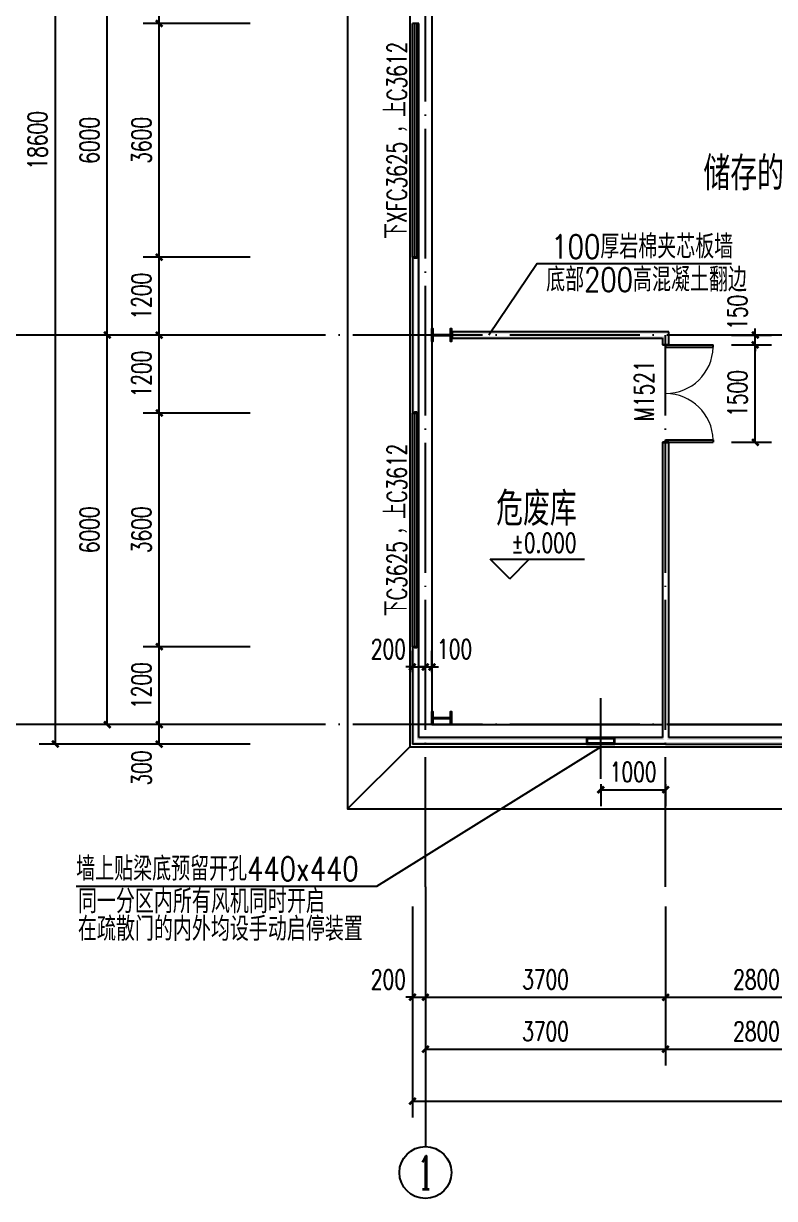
# Model space of a CAD drawing. Extents: x 4682119 to 9193858, y -786075 to -318274.
# Drawn here: x 9122712 to 9134280, y -764609 to -746509 of the extents above; entities that cross this region are included whole.
import ezdxf
from ezdxf.enums import TextEntityAlignment as Align

# ---------------------------------------------------------------- set-up
doc = ezdxf.new("R2010")
doc.units = 0
doc.header["$LTSCALE"] = 1000
doc.header["$MEASUREMENT"] = 0
doc.linetypes.add('DOTE', pattern=[2.42, 2, -0.2, 0.02, -0.2])
doc.layers.get('0').update_dxf_attribs({"linetype": 'CONTINUOUS'})
doc.layers.get('Defpoints').update_dxf_attribs({"linetype": 'CONTINUOUS'})
doc.layers.add('_0', color=7, linetype='CONTINUOUS', lineweight=25)
for name, color, linetype in [('AXIS', 3, 'CONTINUOUS'), ('AXIS_TEXT', 7, 'CONTINUOUS'), ('DIM_ELEV', 3, 'CONTINUOUS'), ('DOTE', 252, 'CONTINUOUS'), ('Prof', 2, 'CONTINUOUS'), ('PUB_DIM', 3, 'CONTINUOUS'), ('PUB_TEXT', 7, 'CONTINUOUS'), ('PUB_WALL', 9, 'CONTINUOUS'), ('STAIR', 5, 'CONTINUOUS'), ('WALL-MOVE', 6, 'CONTINUOUS'), ('WINDOW', 4, 'CONTINUOUS'), ('WINDOW_TEXT', 7, 'CONTINUOUS')]:
    doc.layers.add(name, color=color, linetype=linetype)
doc.styles.add('_HZTXT', font='txt.shx', dxfattribs={"width": 0.8, "bigfont": 'HZTXT.shx'})
doc.styles.add('_TCH_AXIS', font='COMPLEX', dxfattribs={"bigfont": 'GBCBIG'})
doc.styles.add('_TCH_DIM', font='SIMPLEX', dxfattribs={"bigfont": 'GBCBIG'})
doc.styles.add('_TCH_DIM_T3', font='SIMPLEX', dxfattribs={"width": 0.705882, "bigfont": 'GBCBIG'})
doc.styles.add('_TCH_WINDOW', font='SIMPLEX', dxfattribs={"height": 3.5, "bigfont": 'GBCBIG'})
doc.styles.add('COMPLEX', font='COMPLEX')
doc.dimstyles.new('_TCH_ARCH&&100', dxfattribs={"dimtxt": 297.5, "dimasz": 100, "dimexe": 250, "dimexo": 300, "dimgap": 126.25, "dimtad": 1, "dimdec": 0, "dimzin": 0, "dimdsep": 46, "dimtxsty": '_TCH_DIM_T3', "dimblk": 'ARCHTICK', "dimcen": 0.09, "dimclrt": 7, "dimazin": 2, "dimtfac": 1, "dimtdec": 0, "dimtix": 1, "dimtmove": 2, "dimatfit": 3, "dimfxl": 0, "dimtolj": 1, "dimtzin": 0, "dimarcsym": 0})

# ---------------------------------------------------------------- blocks, each defined once
blk = doc.blocks.new('_AXISO')
blk.add_circle((0, 0), 0.5)
at = {"layer": 'AXIS_TEXT', "style": 'COMPLEX', "width": 1.041667}
blk.add_attdef('A', text='', height=0.56, dxfattribs=at).set_placement((-0.25, -0.28), (0.25, -0.28), align=Align.FIT)
blk = doc.blocks.new('_ArchTick')
at = {"color": 0, "linetype": 'ByBlock', "const_width": 0.4}
blk.add_lwpolyline([(-0.5, -0.5), (0.5, 0.5)], dxfattribs=at)
blk = doc.blocks.new('*D276')
at = {"layer": 'Defpoints', "color": 0}
for p in [(9131603, -757926), (9132603, -757926), (9132603, -758313)]:
    blk.add_point(p, dxfattribs=at)
at = {"layer": 'PUB_DIM', "color": 0, "lineweight": -2}
for p, q in [((9131603, -758226), (9131603, -758563)), ((9131603, -758313), (9132603, -758313)), ((9132603, -758226), (9132603, -758563))]:
    blk.add_line(p, q, dxfattribs=at)
at = {"layer": 'PUB_DIM', "color": 0, "lineweight": -2, "xscale": 100, "yscale": 100, "zscale": 100, "rotation": 180}
blk.add_blockref('_ArchTick', (9131603, -758313), dxfattribs=at)
at = {"layer": 'PUB_DIM', "color": 0, "lineweight": -2, "xscale": 100, "yscale": 100, "zscale": 100}
blk.add_blockref('_ArchTick', (9132603, -758313), dxfattribs=at)
at = {"layer": 'PUB_DIM', "color": 7, "insert": (9132103, -758038), "char_height": 297.5, "attachment_point": 5, "style": '_TCH_DIM_T3'}
blk.add_mtext('\\A1;1000', dxfattribs=at)
blk = doc.blocks.new('*D253')
at = {"layer": 'Defpoints', "color": 0}
for p in [(9133316, -751459), (9133984, -751459), (9133316, -752959)]:
    blk.add_point(p, dxfattribs=at)
at = {"layer": 'PUB_DIM', "color": 0, "lineweight": -2}
for p, q in [((9133616, -751459), (9134234, -751459)), ((9133984, -752959), (9133984, -751459)), ((9133616, -752959), (9134234, -752959))]:
    blk.add_line(p, q, dxfattribs=at)
at = {"layer": 'PUB_DIM', "color": 0, "lineweight": -2, "xscale": 100, "yscale": 100, "zscale": 100}
for p, rotation in [((9133984, -751459), 90), ((9133984, -752959), 270)]:
    blk.add_blockref('_ArchTick', p, dxfattribs=dict(at, rotation=rotation))
at = {"layer": 'PUB_DIM', "color": 7, "insert": (9133709, -752209), "char_height": 297.5, "attachment_point": 5, "rotation": 90, "style": '_TCH_DIM_T3'}
blk.add_mtext('\\A1;1500', dxfattribs=at)
blk = doc.blocks.new('*D254')
at = {"layer": 'Defpoints', "color": 0}
for p in [(9133316, -751309), (9133984, -751309), (9133316, -751459)]:
    blk.add_point(p, dxfattribs=at)
at = {"layer": 'PUB_DIM', "color": 0, "lineweight": -2}
for p, q in [((9133616, -751309), (9134234, -751309)), ((9133984, -751309), (9133984, -751209)), ((9133984, -751459), (9133984, -751309)), ((9133616, -751459), (9134234, -751459)), ((9133984, -751459), (9133984, -751559))]:
    blk.add_line(p, q, dxfattribs=at)
at = {"layer": 'PUB_DIM', "color": 0, "lineweight": -2, "xscale": 100, "yscale": 100, "zscale": 100}
for p, rotation in [((9133984, -751309), 270), ((9133984, -751459), 90)]:
    blk.add_blockref('_ArchTick', p, dxfattribs=dict(at, rotation=rotation))
at = {"layer": 'PUB_DIM', "color": 7, "insert": (9133709, -750959), "char_height": 297.5, "attachment_point": 5, "rotation": 90, "style": '_TCH_DIM_T3'}
blk.add_mtext('\\A1;150', dxfattribs=at)
blk = doc.blocks.new('*D257')
at = {"layer": 'Defpoints', "color": 0}
for p in [(9124803, -757309), (9126503, -757309), (9126503, -757609)]:
    blk.add_point(p, dxfattribs=at)
at = {"layer": 'PUB_DIM', "color": 0, "lineweight": -2}
for p, q in [((9126203, -757309), (9124553, -757309)), ((9124803, -757609), (9124803, -757309)), ((9126203, -757609), (9124553, -757609))]:
    blk.add_line(p, q, dxfattribs=at)
at = {"layer": 'PUB_DIM', "color": 0, "lineweight": -2, "xscale": 100, "yscale": 100, "zscale": 100}
for p, rotation in [((9124803, -757309), 90), ((9124803, -757609), 270)]:
    blk.add_blockref('_ArchTick', p, dxfattribs=dict(at, rotation=rotation))
at = {"layer": 'PUB_DIM', "color": 7, "insert": (9124528, -757979), "char_height": 297.5, "attachment_point": 5, "rotation": 90, "style": '_TCH_DIM_T3'}
blk.add_mtext('\\A1;300', dxfattribs=at)
blk = doc.blocks.new('*D258')
at = {"layer": 'Defpoints', "color": 0}
for p in [(9124803, -756109), (9126503, -756109), (9126503, -757309)]:
    blk.add_point(p, dxfattribs=at)
at = {"layer": 'PUB_DIM', "color": 0, "lineweight": -2}
for p, q in [((9126203, -756109), (9124553, -756109)), ((9124803, -757309), (9124803, -756109)), ((9126203, -757309), (9124553, -757309))]:
    blk.add_line(p, q, dxfattribs=at)
at = {"layer": 'PUB_DIM', "color": 0, "lineweight": -2, "xscale": 100, "yscale": 100, "zscale": 100}
for p, rotation in [((9124803, -756109), 90), ((9124803, -757309), 270)]:
    blk.add_blockref('_ArchTick', p, dxfattribs=dict(at, rotation=rotation))
at = {"layer": 'PUB_DIM', "color": 7, "insert": (9124528, -756709), "char_height": 297.5, "attachment_point": 5, "rotation": 90, "style": '_TCH_DIM_T3'}
blk.add_mtext('\\A1;1200', dxfattribs=at)
blk = doc.blocks.new('*D259')
at = {"layer": 'Defpoints', "color": 0}
for p in [(9124803, -752509), (9126503, -752509), (9126503, -756109)]:
    blk.add_point(p, dxfattribs=at)
at = {"layer": 'PUB_DIM', "color": 0, "lineweight": -2}
for p, q in [((9126203, -752509), (9124553, -752509)), ((9124803, -756109), (9124803, -752509)), ((9126203, -756109), (9124553, -756109))]:
    blk.add_line(p, q, dxfattribs=at)
at = {"layer": 'PUB_DIM', "color": 0, "lineweight": -2, "xscale": 100, "yscale": 100, "zscale": 100}
for p, rotation in [((9124803, -752509), 90), ((9124803, -756109), 270)]:
    blk.add_blockref('_ArchTick', p, dxfattribs=dict(at, rotation=rotation))
at = {"layer": 'PUB_DIM', "color": 7, "insert": (9124528, -754309), "char_height": 297.5, "attachment_point": 5, "rotation": 90, "style": '_TCH_DIM_T3'}
blk.add_mtext('\\A1;3600', dxfattribs=at)
blk = doc.blocks.new('*D260')
at = {"layer": 'Defpoints', "color": 0}
for p in [(9124803, -751309), (9126503, -751309), (9126503, -752509)]:
    blk.add_point(p, dxfattribs=at)
at = {"layer": 'PUB_DIM', "color": 0, "lineweight": -2}
for p, q in [((9126203, -751309), (9124553, -751309)), ((9124803, -752509), (9124803, -751309)), ((9126203, -752509), (9124553, -752509))]:
    blk.add_line(p, q, dxfattribs=at)
at = {"layer": 'PUB_DIM', "color": 0, "lineweight": -2, "xscale": 100, "yscale": 100, "zscale": 100}
for p, rotation in [((9124803, -751309), 90), ((9124803, -752509), 270)]:
    blk.add_blockref('_ArchTick', p, dxfattribs=dict(at, rotation=rotation))
at = {"layer": 'PUB_DIM', "color": 7, "insert": (9124528, -751909), "char_height": 297.5, "attachment_point": 5, "rotation": 90, "style": '_TCH_DIM_T3'}
blk.add_mtext('\\A1;1200', dxfattribs=at)
blk = doc.blocks.new('*D261')
at = {"layer": 'Defpoints', "color": 0}
for p in [(9124803, -750109), (9126503, -750109), (9126503, -751309)]:
    blk.add_point(p, dxfattribs=at)
at = {"layer": 'PUB_DIM', "color": 0, "lineweight": -2}
for p, q in [((9126203, -750109), (9124553, -750109)), ((9124803, -751309), (9124803, -750109)), ((9126203, -751309), (9124553, -751309))]:
    blk.add_line(p, q, dxfattribs=at)
at = {"layer": 'PUB_DIM', "color": 0, "lineweight": -2, "xscale": 100, "yscale": 100, "zscale": 100}
for p, rotation in [((9124803, -750109), 90), ((9124803, -751309), 270)]:
    blk.add_blockref('_ArchTick', p, dxfattribs=dict(at, rotation=rotation))
at = {"layer": 'PUB_DIM', "color": 7, "insert": (9124528, -750709), "char_height": 297.5, "attachment_point": 5, "rotation": 90, "style": '_TCH_DIM_T3'}
blk.add_mtext('\\A1;1200', dxfattribs=at)
blk = doc.blocks.new('*D262')
at = {"layer": 'Defpoints', "color": 0}
for p in [(9124803, -746509), (9126503, -746509), (9126503, -750109)]:
    blk.add_point(p, dxfattribs=at)
at = {"layer": 'PUB_DIM', "color": 0, "lineweight": -2}
for p, q in [((9126203, -746509), (9124553, -746509)), ((9124803, -750109), (9124803, -746509)), ((9126203, -750109), (9124553, -750109))]:
    blk.add_line(p, q, dxfattribs=at)
at = {"layer": 'PUB_DIM', "color": 0, "lineweight": -2, "xscale": 100, "yscale": 100, "zscale": 100}
for p, rotation in [((9124803, -746509), 90), ((9124803, -750109), 270)]:
    blk.add_blockref('_ArchTick', p, dxfattribs=dict(at, rotation=rotation))
at = {"layer": 'PUB_DIM', "color": 7, "insert": (9124528, -748309), "char_height": 297.5, "attachment_point": 5, "rotation": 90, "style": '_TCH_DIM_T3'}
blk.add_mtext('\\A1;3600', dxfattribs=at)
blk = doc.blocks.new('*D263')
at = {"layer": 'Defpoints', "color": 0}
for p in [(9124803, -745309), (9126503, -745309), (9126503, -746509)]:
    blk.add_point(p, dxfattribs=at)
at = {"layer": 'PUB_DIM', "color": 0, "lineweight": -2}
for p, q in [((9126203, -745309), (9124553, -745309)), ((9124803, -746509), (9124803, -745309)), ((9126203, -746509), (9124553, -746509))]:
    blk.add_line(p, q, dxfattribs=at)
at = {"layer": 'PUB_DIM', "color": 0, "lineweight": -2, "xscale": 100, "yscale": 100, "zscale": 100}
for p, rotation in [((9124803, -745309), 90), ((9124803, -746509), 270)]:
    blk.add_blockref('_ArchTick', p, dxfattribs=dict(at, rotation=rotation))
at = {"layer": 'PUB_DIM', "color": 7, "insert": (9124528, -745909), "char_height": 297.5, "attachment_point": 5, "rotation": 90, "style": '_TCH_DIM_T3'}
blk.add_mtext('\\A1;1200', dxfattribs=at)
blk = doc.blocks.new('*D272')
at = {"layer": 'Defpoints', "color": 0}
for p in [(9132603, -759809), (9135403, -759809), (9135403, -761509)]:
    blk.add_point(p, dxfattribs=at)
at = {"layer": 'PUB_DIM', "color": 0, "lineweight": -2}
for p, q in [((9132603, -760109), (9132603, -761759)), ((9135403, -760109), (9135403, -761759)), ((9132603, -761509), (9135403, -761509))]:
    blk.add_line(p, q, dxfattribs=at)
at = {"layer": 'PUB_DIM', "color": 0, "lineweight": -2, "xscale": 100, "yscale": 100, "zscale": 100, "rotation": 180}
blk.add_blockref('_ArchTick', (9132603, -761509), dxfattribs=at)
at = {"layer": 'PUB_DIM', "color": 0, "lineweight": -2, "xscale": 100, "yscale": 100, "zscale": 100}
blk.add_blockref('_ArchTick', (9135403, -761509), dxfattribs=at)
at = {"layer": 'PUB_DIM', "color": 7, "insert": (9134003, -761234), "char_height": 297.5, "attachment_point": 5, "style": '_TCH_DIM_T3'}
blk.add_mtext('\\A1;2800', dxfattribs=at)
blk = doc.blocks.new('*D273')
at = {"layer": 'Defpoints', "color": 0}
for p in [(9128903, -759809), (9132603, -759809), (9132603, -761509)]:
    blk.add_point(p, dxfattribs=at)
at = {"layer": 'PUB_DIM', "color": 0, "lineweight": -2}
for p, q in [((9128903, -760109), (9128903, -761759)), ((9132603, -760109), (9132603, -761759)), ((9128903, -761509), (9132603, -761509))]:
    blk.add_line(p, q, dxfattribs=at)
at = {"layer": 'PUB_DIM', "color": 0, "lineweight": -2, "xscale": 100, "yscale": 100, "zscale": 100, "rotation": 180}
blk.add_blockref('_ArchTick', (9128903, -761509), dxfattribs=at)
at = {"layer": 'PUB_DIM', "color": 0, "lineweight": -2, "xscale": 100, "yscale": 100, "zscale": 100}
blk.add_blockref('_ArchTick', (9132603, -761509), dxfattribs=at)
at = {"layer": 'PUB_DIM', "color": 7, "insert": (9130753, -761234), "char_height": 297.5, "attachment_point": 5, "style": '_TCH_DIM_T3'}
blk.add_mtext('\\A1;3700', dxfattribs=at)
blk = doc.blocks.new('*D274')
at = {"layer": 'Defpoints', "color": 0}
for p in [(9128703, -759809), (9128903, -759809), (9128903, -761509)]:
    blk.add_point(p, dxfattribs=at)
at = {"layer": 'PUB_DIM', "color": 0, "lineweight": -2}
for p, q in [((9128703, -760109), (9128703, -761759)), ((9128903, -760109), (9128903, -761759)), ((9128703, -761509), (9128603, -761509)), ((9128703, -761509), (9128903, -761509)), ((9128903, -761509), (9129003, -761509))]:
    blk.add_line(p, q, dxfattribs=at)
at = {"layer": 'PUB_DIM', "color": 0, "lineweight": -2, "xscale": 100, "yscale": 100, "zscale": 100}
blk.add_blockref('_ArchTick', (9128703, -761509), dxfattribs=at)
at = {"layer": 'PUB_DIM', "color": 0, "lineweight": -2, "xscale": 100, "yscale": 100, "zscale": 100, "rotation": 180}
blk.add_blockref('_ArchTick', (9128903, -761509), dxfattribs=at)
at = {"layer": 'PUB_DIM', "color": 7, "insert": (9128333, -761234), "char_height": 297.5, "attachment_point": 5, "style": '_TCH_DIM_T3'}
blk.add_mtext('\\A1;200', dxfattribs=at)
blk = doc.blocks.new('*D344')
at = {"layer": 'Defpoints', "color": 0}
for p in [(9129003, -756421), (9128903, -756799), (9129003, -756799)]:
    blk.add_point(p, dxfattribs=at)
at = {"layer": 'PUB_DIM', "color": 0, "lineweight": -2}
for p, q in [((9128903, -756499), (9128903, -756171)), ((9129003, -756499), (9129003, -756171)), ((9128903, -756421), (9128803, -756421)), ((9128903, -756421), (9129003, -756421)), ((9129003, -756421), (9129103, -756421))]:
    blk.add_line(p, q, dxfattribs=at)
at = {"layer": 'PUB_DIM', "color": 0, "lineweight": -2, "xscale": 100, "yscale": 100, "zscale": 100}
blk.add_blockref('_ArchTick', (9128903, -756421), dxfattribs=at)
at = {"layer": 'PUB_DIM', "color": 0, "lineweight": -2, "xscale": 100, "yscale": 100, "zscale": 100, "rotation": 180}
blk.add_blockref('_ArchTick', (9129003, -756421), dxfattribs=at)
at = {"layer": 'PUB_DIM', "color": 7, "insert": (9129353, -756146), "char_height": 297.5, "attachment_point": 5, "style": '_TCH_DIM_T3'}
blk.add_mtext('\\A1;100', dxfattribs=at)
blk = doc.blocks.new('*D345')
at = {"layer": 'Defpoints', "color": 0}
for p in [(9128903, -756421), (9128703, -756799), (9128903, -756799)]:
    blk.add_point(p, dxfattribs=at)
at = {"layer": 'PUB_DIM', "color": 0, "lineweight": -2}
for p, q in [((9128703, -756499), (9128703, -756171)), ((9128903, -756499), (9128903, -756171)), ((9128703, -756421), (9128603, -756421)), ((9128703, -756421), (9128903, -756421)), ((9128903, -756421), (9129003, -756421))]:
    blk.add_line(p, q, dxfattribs=at)
at = {"layer": 'PUB_DIM', "color": 0, "lineweight": -2, "xscale": 100, "yscale": 100, "zscale": 100}
blk.add_blockref('_ArchTick', (9128703, -756421), dxfattribs=at)
at = {"layer": 'PUB_DIM', "color": 0, "lineweight": -2, "xscale": 100, "yscale": 100, "zscale": 100, "rotation": 180}
blk.add_blockref('_ArchTick', (9128903, -756421), dxfattribs=at)
at = {"layer": 'PUB_DIM', "color": 7, "insert": (9128333, -756146), "char_height": 297.5, "attachment_point": 5, "style": '_TCH_DIM_T3'}
blk.add_mtext('\\A1;200', dxfattribs=at)
blk = doc.blocks.new('$DorLib2D$00000002')
for p, q in [((-0.5, 0), (-0.5, 0.4875)), ((-0.475, 0.4875), (-0.5, 0.4875)), ((-0.475, 0), (-0.475, 0.4875)), ((0.475, 0), (0.475, 0.4875)), ((0.475, 0.4875), (0.5, 0.4875)), ((0.5, 0), (0.5, 0.4875)), ((-0.5, 0), (-0.475, 0)), ((0.5, 0), (0.475, 0))]:
    blk.add_line(p, q)
at = {"lineweight": 13}
for centre, start, end in [((-0.4875, 0), 0, 88.53072), ((0.4875, 0), 91.46928, 180)]:
    blk.add_arc(centre, 0.4875, start, end, dxfattribs=at)
blk = doc.blocks.new('$TCHSYS$WIN2D')
for p, q in [((-0.5, 0.5), (0.5, 0.5)), ((-0.5, 0.5), (-0.5, -0.5)), ((0.5, 0.5), (0.5, -0.5)), ((0.5, 0.1667), (-0.5, 0.1667)), ((0.5, -0.1667), (-0.5, -0.1667)), ((-0.5, -0.5), (0.5, -0.5))]:
    blk.add_line(p, q)
blk = doc.blocks.new('*D349')
at = {"layer": 'AXIS', "color": 0, "lineweight": -2}
for p, q in [((9128903, -760109), (9128903, -762559)), ((9132603, -760109), (9132603, -762559)), ((9128903, -762309), (9132603, -762309))]:
    blk.add_line(p, q, dxfattribs=at)
at = {"layer": 'Defpoints', "color": 0}
for p in [(9128903, -759809), (9132603, -759809), (9132603, -762309)]:
    blk.add_point(p, dxfattribs=at)
at = {"layer": 'AXIS', "color": 0, "lineweight": -2, "xscale": 100, "yscale": 100, "zscale": 100, "rotation": 180}
blk.add_blockref('_ArchTick', (9128903, -762309), dxfattribs=at)
at = {"layer": 'AXIS', "color": 0, "lineweight": -2, "xscale": 100, "yscale": 100, "zscale": 100}
blk.add_blockref('_ArchTick', (9132603, -762309), dxfattribs=at)
at = {"layer": 'AXIS', "color": 7, "insert": (9130753, -762034), "char_height": 297.5, "attachment_point": 5, "style": '_TCH_DIM_T3'}
blk.add_mtext('\\A1;3700', dxfattribs=at)
blk = doc.blocks.new('*D350')
at = {"layer": 'AXIS', "color": 0, "lineweight": -2}
for p, q in [((9132603, -760109), (9132603, -762559)), ((9135403, -760109), (9135403, -762559)), ((9132603, -762309), (9135403, -762309))]:
    blk.add_line(p, q, dxfattribs=at)
at = {"layer": 'Defpoints', "color": 0}
for p in [(9132603, -759809), (9135403, -759809), (9135403, -762309)]:
    blk.add_point(p, dxfattribs=at)
at = {"layer": 'AXIS', "color": 0, "lineweight": -2, "xscale": 100, "yscale": 100, "zscale": 100, "rotation": 180}
blk.add_blockref('_ArchTick', (9132603, -762309), dxfattribs=at)
at = {"layer": 'AXIS', "color": 0, "lineweight": -2, "xscale": 100, "yscale": 100, "zscale": 100}
blk.add_blockref('_ArchTick', (9135403, -762309), dxfattribs=at)
at = {"layer": 'AXIS', "color": 7, "insert": (9134003, -762034), "char_height": 297.5, "attachment_point": 5, "style": '_TCH_DIM_T3'}
blk.add_mtext('\\A1;2800', dxfattribs=at)
blk = doc.blocks.new('*D352')
at = {"layer": 'AXIS', "color": 0, "lineweight": -2}
for p, q in [((9128703, -760109), (9128703, -763359)), ((9142103, -760109), (9142103, -763359)), ((9128703, -763109), (9142103, -763109))]:
    blk.add_line(p, q, dxfattribs=at)
at = {"layer": 'Defpoints', "color": 0}
for p in [(9128703, -759809), (9142103, -759809), (9142103, -763109)]:
    blk.add_point(p, dxfattribs=at)
at = {"layer": 'AXIS', "color": 0, "lineweight": -2, "xscale": 100, "yscale": 100, "zscale": 100, "rotation": 180}
blk.add_blockref('_ArchTick', (9128703, -763109), dxfattribs=at)
at = {"layer": 'AXIS', "color": 0, "lineweight": -2, "xscale": 100, "yscale": 100, "zscale": 100}
blk.add_blockref('_ArchTick', (9142103, -763109), dxfattribs=at)
at = {"layer": 'AXIS', "color": 7, "insert": (9135403, -762834), "char_height": 297.5, "attachment_point": 5, "style": '_TCH_DIM_T3'}
blk.add_mtext('\\A1;13400', dxfattribs=at)
blk = doc.blocks.new('*D358')
at = {"layer": 'AXIS', "color": 0, "lineweight": -2}
for p, q in [((9126203, -745309), (9123753, -745309)), ((9124003, -751309), (9124003, -745309)), ((9126203, -751309), (9123753, -751309))]:
    blk.add_line(p, q, dxfattribs=at)
at = {"layer": 'Defpoints', "color": 0}
for p in [(9124003, -745309), (9126503, -745309), (9126503, -751309)]:
    blk.add_point(p, dxfattribs=at)
at = {"layer": 'AXIS', "color": 0, "lineweight": -2, "xscale": 100, "yscale": 100, "zscale": 100}
for p, rotation in [((9124003, -745309), 90), ((9124003, -751309), 270)]:
    blk.add_blockref('_ArchTick', p, dxfattribs=dict(at, rotation=rotation))
at = {"layer": 'AXIS', "color": 7, "insert": (9123728, -748309), "char_height": 297.5, "attachment_point": 5, "rotation": 90, "style": '_TCH_DIM_T3'}
blk.add_mtext('\\A1;6000', dxfattribs=at)
blk = doc.blocks.new('*D359')
at = {"layer": 'AXIS', "color": 0, "lineweight": -2}
for p, q in [((9126203, -751309), (9123753, -751309)), ((9124003, -757309), (9124003, -751309)), ((9126203, -757309), (9123753, -757309))]:
    blk.add_line(p, q, dxfattribs=at)
at = {"layer": 'Defpoints', "color": 0}
for p in [(9124003, -751309), (9126503, -751309), (9126503, -757309)]:
    blk.add_point(p, dxfattribs=at)
at = {"layer": 'AXIS', "color": 0, "lineweight": -2, "xscale": 100, "yscale": 100, "zscale": 100}
for p, rotation in [((9124003, -751309), 90), ((9124003, -757309), 270)]:
    blk.add_blockref('_ArchTick', p, dxfattribs=dict(at, rotation=rotation))
at = {"layer": 'AXIS', "color": 7, "insert": (9123728, -754309), "char_height": 297.5, "attachment_point": 5, "rotation": 90, "style": '_TCH_DIM_T3'}
blk.add_mtext('\\A1;6000', dxfattribs=at)
blk = doc.blocks.new('*D360')
at = {"layer": 'AXIS', "color": 0, "lineweight": -2}
for p, q in [((9126203, -739009), (9122953, -739009)), ((9123203, -757609), (9123203, -739009)), ((9126203, -757609), (9122953, -757609))]:
    blk.add_line(p, q, dxfattribs=at)
at = {"layer": 'Defpoints', "color": 0}
for p in [(9123203, -739009), (9126503, -739009), (9126503, -757609)]:
    blk.add_point(p, dxfattribs=at)
at = {"layer": 'AXIS', "color": 0, "lineweight": -2, "xscale": 100, "yscale": 100, "zscale": 100}
for p, rotation in [((9123203, -739009), 90), ((9123203, -757609), 270)]:
    blk.add_blockref('_ArchTick', p, dxfattribs=dict(at, rotation=rotation))
at = {"layer": 'AXIS', "color": 7, "insert": (9122928, -748309), "char_height": 297.5, "attachment_point": 5, "rotation": 90, "style": '_TCH_DIM_T3'}
blk.add_mtext('\\A1;18600', dxfattribs=at)

msp = doc.modelspace()

# ---------------------------------------------------------------- hatches: boundary and pattern name
at = {"layer": 'Prof', "linetype": 'ByBlock'}
for points in [[(9129287, -751299), (9129287, -751209), (9129303, -751209), (9129303, -751409), (9129287, -751409), (9129287, -751319), (9129019, -751319), (9129019, -751409), (9129003, -751409), (9129003, -751209), (9129019, -751209), (9129019, -751299)], [(9129287, -757199), (9129287, -757109), (9129303, -757109), (9129303, -757309), (9129287, -757309), (9129287, -757219), (9129019, -757219), (9129019, -757309), (9129003, -757309), (9129003, -757109), (9129019, -757109), (9129019, -757199)]]:
    msp.add_hatch(color=256, dxfattribs=at).paths.add_polyline_path(points)
at = {"layer": 'PUB_WALL'}
for points in [[(9128803, -750109), (9128703, -750109), (9128733, -750139), (9128773, -750139)], [(9128703, -750109), (9128703, -752509), (9128733, -752479), (9128733, -750139)], [(9128803, -752509), (9128803, -750109), (9128773, -750139), (9128773, -752479)], [(9132653, -751259), (9129303, -751259), (9129303, -751289), (9132623, -751289)], [(9129303, -751359), (9129303, -751259), (9129333, -751259), (9129333, -751359)], [(9132553, -751359), (9129303, -751359), (9129303, -751329), (9132583, -751329)], [(9132653, -751459), (9132653, -751259), (9132633, -751279), (9132633, -751439)], [(9132553, -751359), (9132553, -751459), (9132573, -751439), (9132573, -751339)], [(9132553, -751459), (9132653, -751459), (9132633, -751439), (9132573, -751439)], [(9128703, -752509), (9128803, -752509), (9128773, -752479), (9128733, -752479)], [(9132653, -752959), (9132553, -752959), (9132573, -752979), (9132633, -752979)], [(9132553, -752959), (9132553, -757509), (9132573, -757529), (9132573, -752979)], [(9132653, -757509), (9132653, -752959), (9132633, -752979), (9132633, -757529)], [(9128803, -756109), (9128703, -756109), (9128733, -756139), (9128773, -756139)], [(9128703, -756109), (9128703, -757609), (9128733, -757579), (9128733, -756139)], [(9128803, -757509), (9128803, -756109), (9128773, -756139), (9128773, -757539)], [(9132603, -757609), (9128703, -757609), (9128733, -757579), (9132603, -757579)], [(9132553, -757509), (9128803, -757509), (9128773, -757539), (9132583, -757539)], [(9132603, -757609), (9135903, -757609), (9135873, -757579), (9132603, -757579)], [(9135903, -757509), (9132653, -757509), (9132623, -757539), (9135873, -757539)]]:
    msp.add_hatch(color=256, dxfattribs=at).paths.add_polyline_path(points)

# ---------------------------------------------------------------- linework, layer by layer
at = {"color": 0}
msp.add_lwpolyline([(9131823, -757509), (9131383, -757509), (9131383, -757609), (9131823, -757609), (9131823, -757509)], dxfattribs=at)
at = {"color": 0, "const_width": 30}
msp.add_lwpolyline([(9131808, -757524), (9131398, -757524), (9131398, -757594), (9131808, -757594)], close=True, dxfattribs=at)
at = {"layer": '_0', "color": 0}
for points in [[(9135903, -738969), (9128663, -738969), (9128663, -757649), (9135903, -757649)], [(9129503, -739309), (9129003, -739309), (9129003, -757309), (9132553, -757309)], [(9132653, -757309), (9135903, -757309)]]:
    msp.add_lwpolyline(points, dxfattribs=at)
at = {"layer": 'AXIS', "color": 0}
for p, q in [((9126503, -751309), (9122503, -751309)), ((9126503, -757309), (9122503, -757309)), ((9128903, -759809), (9128903, -763809))]:
    msp.add_line(p, q, dxfattribs=at)
at = {"layer": 'DIM_ELEV'}
for p, q in [((9130202.3, -755061.6), (9129902.3, -754761.6)), ((9129902.3, -754761.6), (9131352.3, -754761.6)), ((9130202.3, -755061.6), (9130502.3, -754761.6))]:
    msp.add_line(p, q, dxfattribs=at)
at = {"layer": 'DOTE', "linetype": 'DOTE'}
for p, q in [((9128903, -759809), (9128903, -736009)), ((9144303, -751309), (9126503, -751309)), ((9132603, -759809), (9132603, -751309)), ((9131603, -758146.8), (9131603, -756901.8)), ((9144303, -757309), (9126503, -757309))]:
    msp.add_line(p, q, dxfattribs=at)
at = {"layer": 'Prof', "linetype": 'ByBlock'}
for points in [[(9129003, -751409), (9129003, -751209), (9129019, -751209), (9129019, -751299), (9129287, -751299), (9129287, -751209), (9129303, -751209), (9129303, -751409), (9129287, -751409), (9129287, -751319), (9129019, -751319), (9129019, -751409)], [(9129003, -757309), (9129003, -757109), (9129019, -757109), (9129019, -757199), (9129287, -757199), (9129287, -757109), (9129303, -757109), (9129303, -757309), (9129287, -757309), (9129287, -757219), (9129019, -757219), (9129019, -757309)]]:
    msp.add_lwpolyline(points, close=True, dxfattribs=at)
at = {"layer": 'PUB_DIM'}
for p, q in [((9130624.3, -750204.5), (9129880.3, -751309)), ((9130624.3, -750204.5), (9133619, -750204.5)), ((9128152.6, -759795.2), (9131603, -757649))]:
    msp.add_line(p, q, dxfattribs=at)
msp.add_lwpolyline([(9123522.8, -759795.2), (9128152.6, -759795.2), (9128152.6, -759795.2)], dxfattribs=at)
at = {"layer": 'STAIR'}
msp.add_line((9127703, -758609), (9128663, -757649), dxfattribs=at)
msp.add_lwpolyline([(9135403, -738009), (9127703, -738009), (9127703, -758609), (9135403, -758609)], dxfattribs=at)
at = {"layer": 'WALL-MOVE'}
for p, q in [((9128803, -750109), (9128703, -750109)), ((9128703, -750109), (9128703, -752509)), ((9128803, -752509), (9128803, -750109)), ((9132653, -751259), (9129303, -751259)), ((9129303, -751359), (9129303, -751259)), ((9132653, -751459), (9132653, -751259)), ((9132553, -751359), (9129303, -751359)), ((9132553, -751359), (9132553, -751459)), ((9132553, -751459), (9132653, -751459)), ((9128703, -752509), (9128803, -752509)), ((9132653, -752959), (9132553, -752959)), ((9132553, -752959), (9132553, -757509)), ((9132653, -757509), (9132653, -752959)), ((9128803, -756109), (9128703, -756109)), ((9128703, -756109), (9128703, -757609)), ((9128803, -757509), (9128803, -756109)), ((9132603, -757609), (9128703, -757609)), ((9132553, -757509), (9128803, -757509)), ((9132603, -757609), (9135903, -757609)), ((9135903, -757509), (9132653, -757509))]:
    msp.add_line(p, q, dxfattribs=at)

# ---------------------------------------------------------------- block references
at = {"layer": 'AXIS', "color": 0}
ref = msp.add_blockref('_AXISO', (9128903, -764209), dxfattribs=dict(at, xscale=800, yscale=800, zscale=800))
ref.add_attrib('A', '1', dxfattribs={"layer": 'AXIS_TEXT', "color": 0, "height": 514.7, "style": '_TCH_AXIS'}).set_placement((9128792.7, -764466.3), (9129013.3, -764466.3), align=Align.FIT)
at = {"layer": 'WINDOW', "xscale": 3600, "yscale": -100, "zscale": 3600, "rotation": 90}
for p in [(9128753, -748309), (9128753, -754309)]:
    msp.add_blockref('$TCHSYS$WIN2D', p, dxfattribs=at)
at = {"layer": 'WINDOW', "color": 0}
ref = msp.add_blockref('$DorLib2D$00000002', (9132603, -752209), dxfattribs=dict(at, xscale=1500, yscale=1500, zscale=1500, rotation=270))
ref.add_attrib('A', 'M1521', (9132421.8, -752634), dxfattribs={"layer": 'WINDOW_TEXT', "color": 0, "height": 297.5, "rotation": 90, "style": '_TCH_WINDOW', "width": 0.705882})

# ---------------------------------------------------------------- texts
at = {"layer": 'PUB_DIM', "style": '_HZTXT', "width": 0.8}
for s, height, p in [('储存的火灾危险性类别：甲类', 517.241, (9133184.8, -749078.3)), ('100厚岩棉夹芯板墙', 365.69, (9130843.9, -750129.1)), ('底部200高混凝土翻边', 365.69, (9130762.4, -750637.9)), ('危废库', 517.24, (9129992.6, -754244.7)), ('墙上贴梁底预留开孔440x440', 365.69, (9123523.1, -759713.1)), ('同一分区内所有风机同时开启', 365.69, (9123550.6, -760214.1)), ('在疏散门的内外均设手动启停装置', 365.69, (9123550.6, -760639.4))]:
    msp.add_text(s, height=height, dxfattribs=at).set_placement(p)
at = {"layer": 'PUB_TEXT', "style": '_TCH_DIM', "width": 0.705882}
msp.add_text('%%P0.000', height=297.5, dxfattribs=at).set_placement((9130222.3, -754656.6))
at = {"layer": 'WINDOW_TEXT', "style": '_TCH_WINDOW', "width": 0.705882}
for s, p in [('C3612', (9128613, -747700.4)), ('XFC3625', (9128613, -749581.8)), ('C3612', (9128613, -753890.4)), ('C3625', (9128613, -755391.8))]:
    msp.add_text(s, height=297.5, rotation=90, dxfattribs=at).set_placement(p)
at = {"layer": 'WINDOW_TEXT', "style": '_TCH_WINDOW'}
for s, height, p in [('，上', 337.59, (9128613, -748191.8)), ('下', 337.6, (9128613, -749827.6)), ('，上', 337.59, (9128613, -754381.8)), ('下', 337.6, (9128613, -755637.6))]:
    msp.add_text(s, height=height, rotation=90, dxfattribs=at).set_placement(p)

# ---------------------------------------------------------------- dimensions: what is measured, and where the dimension line sits
at = {"layer": 'AXIS', "color": 0}
for p1, p2, distance, picture, middle in [((9126503, -757609), (9126503, -739009), 3300, '*D360', (9122928, -748309)), ((9126503, -751309), (9126503, -745309), 2500, '*D358', (9123728, -748309)), ((9126503, -757309), (9126503, -751309), 2500, '*D359', (9123728, -754309)), ((9128703, -759809), (9142103, -759809), -3300, '*D352', (9135403, -762834)), ((9128903, -759809), (9132603, -759809), -2500, '*D349', (9130753, -762034)), ((9132603, -759809), (9135403, -759809), -2500, '*D350', (9134003, -762034))]:
    dim = msp.add_aligned_dim(p1=p1, p2=p2, distance=distance, dimstyle='_TCH_ARCH&&100', dxfattribs=at)
    dim.commit()
    dim.dimension.update_dxf_attribs({"geometry": picture, "text_midpoint": middle})
at = {"layer": 'PUB_DIM', "color": 0}
for p1, p2, distance, picture, middle in [((9126503, -746509), (9126503, -745309), 1700, '*D263', (9124528, -745909)), ((9126503, -750109), (9126503, -746509), 1700, '*D262', (9124528, -748309)), ((9126503, -751309), (9126503, -750109), 1700, '*D261', (9124528, -750709)), ((9126503, -752509), (9126503, -751309), 1700, '*D260', (9124528, -751909)), ((9133316.3, -752959), (9133316.3, -751459), -667.9, '*D253', (9133709.2, -752209)), ((9126503, -756109), (9126503, -752509), 1700, '*D259', (9124528, -754309)), ((9126503, -757309), (9126503, -756109), 1700, '*D258', (9124528, -756709)), ((9131603, -757926.3), (9132603, -757926.3), -386.9, '*D276', (9132103, -758038.2)), ((9128903, -759809), (9132603, -759809), -1700, '*D273', (9130753, -761234)), ((9132603, -759809), (9135403, -759809), -1700, '*D272', (9134003, -761234))]:
    dim = msp.add_aligned_dim(p1=p1, p2=p2, distance=distance, dimstyle='_TCH_ARCH&&100', dxfattribs=at)
    dim.commit()
    dim.dimension.update_dxf_attribs({"geometry": picture, "text_midpoint": middle})
for base, p1, p2, angle, picture, middle in [((9133984.2, -751309), (9133316.3, -751459), (9133316.3, -751309), 90, '*D254', (9133709.2, -750959)), ((9128903, -756421.4), (9128703, -756799.1), (9128903, -756799.1), 0, '*D345', (9128333, -756146.4)), ((9129003, -756421.4), (9128903, -756799.1), (9129003, -756799.1), 0, '*D344', (9129353, -756146.4)), ((9124803, -757309), (9126503, -757609), (9126503, -757309), 90, '*D257', (9124528, -757979)), ((9128903, -761509), (9128703, -759809), (9128903, -759809), 0, '*D274', (9128333, -761234))]:
    dim = msp.add_linear_dim(base=base, p1=p1, p2=p2, angle=angle, dimstyle='_TCH_ARCH&&100', dxfattribs=at)
    dim.commit()
    dim.dimension.update_dxf_attribs({"geometry": picture, "text_midpoint": middle, "dimtype": 161})

doc.saveas('drawing.dxf')
